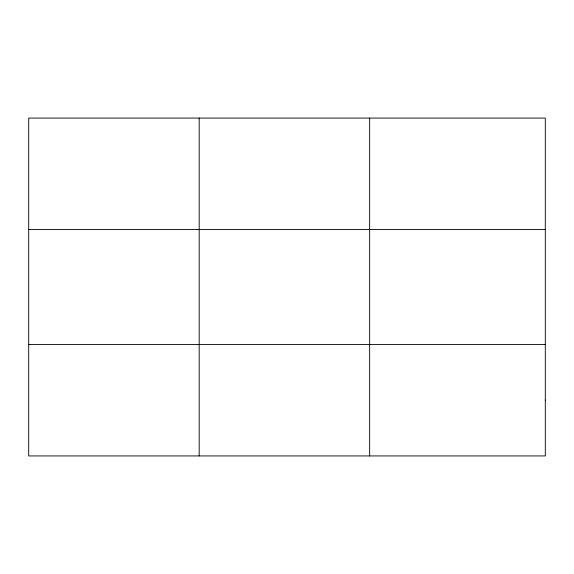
<?xml version="1.0" encoding="UTF-8"?>
<svg xmlns="http://www.w3.org/2000/svg" width="574" height="574" viewBox="0 0 574 574"><rect width="100%" height="100%" fill="white"/><g stroke="black" fill="none" stroke-linecap="round" stroke-linejoin="round"><path stroke-width="0.86" d="M199.178 118.065L199.178 455.935M369.656 118.065L369.656 455.935M28.7 229.564L545.3 229.564M28.7 344.436L545.3 344.436M545.3 400.186L545.3 455.935L28.7 455.935L28.7 118.065L545.3 118.065L545.3 400.186"/></g></svg>
